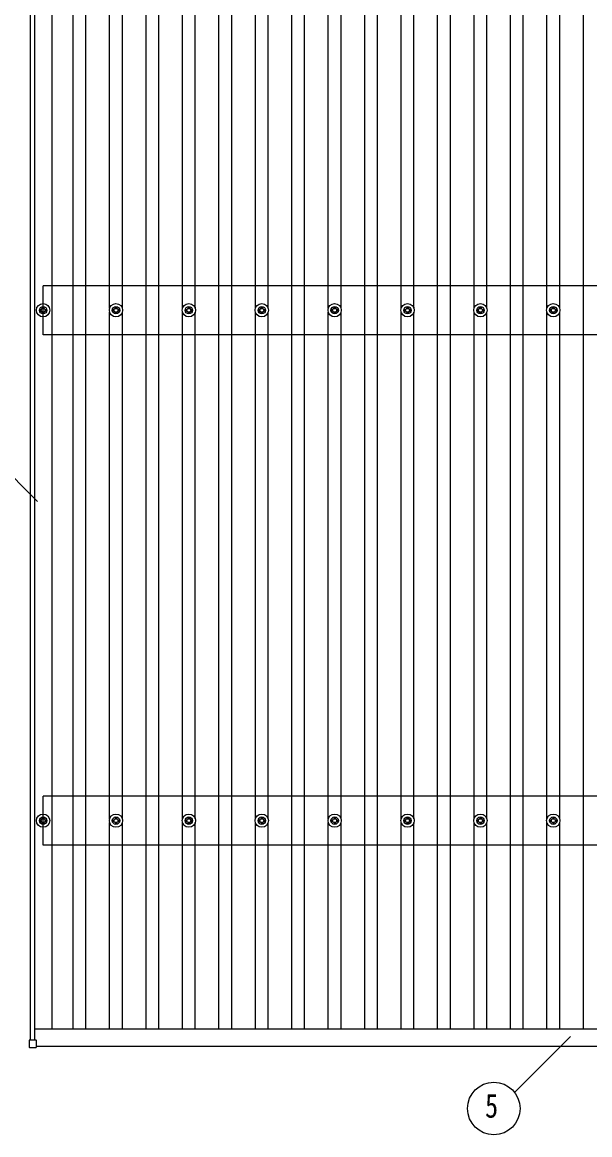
# Model space of a CAD drawing. Units: millimetres, scale not verified. Extents: x -10512 to 10512, y -7425 to 7425.
# Drawn here: x -8648 to -7091, y 705 to 3756 of the extents above; entities that cross this region are included whole.
import ezdxf
from ezdxf.enums import TextEntityAlignment as Align

# ---------------------------------------------------------------- set-up
doc = ezdxf.new("R2010")
doc.units = ezdxf.units.MM
doc.header["$LTSCALE"] = 30
for name, color, linetype in [('0-4_YKK_13', 4, 'Continuous'), ('0-5_YKK_A1', 4, 'Continuous'), ('0-6_YKK_D', 6, 'Continuous')]:
    doc.layers.add(name, color=color, linetype=linetype)
doc.styles.add('ＭＳ ゴシック', font='')
doc.styles.get('ＭＳ ゴシック').set_extended_font_data('MS Gothic')

msp = doc.modelspace()

# ---------------------------------------------------------------- linework, layer by layer
at = {"layer": '0-4_YKK_13'}
for p, q in [((-8600.95, 2968.12), (-8596.53, 2968.12)), ((-8600.95, 2964.62), (-8596.53, 2964.62)), ((-8592.7, 2976.37), (-8592.7, 2971.95)), ((-8592.7, 2960.79), (-8592.7, 2956.37)), ((-8589.2, 2976.37), (-8589.2, 2971.95)), ((-8589.2, 2960.79), (-8589.2, 2956.37)), ((-8585.37, 2968.12), (-8580.95, 2968.12)), ((-8585.37, 2964.62), (-8580.95, 2964.62)), ((-8400.95, 2968.12), (-8396.53, 2968.12)), ((-8400.95, 2964.62), (-8396.53, 2964.62)), ((-8392.7, 2976.37), (-8392.7, 2971.95)), ((-8392.7, 2960.79), (-8392.7, 2956.37)), ((-8389.2, 2976.37), (-8389.2, 2971.95)), ((-8389.2, 2960.79), (-8389.2, 2956.37)), ((-8385.37, 2968.12), (-8380.95, 2968.12)), ((-8385.37, 2964.62), (-8380.95, 2964.62)), ((-8200.95, 2968.12), (-8196.53, 2968.12)), ((-8200.95, 2964.62), (-8196.53, 2964.62)), ((-8192.7, 2976.37), (-8192.7, 2971.95)), ((-8192.7, 2960.79), (-8192.7, 2956.37)), ((-8189.2, 2976.37), (-8189.2, 2971.95)), ((-8189.2, 2960.79), (-8189.2, 2956.37)), ((-8185.37, 2968.12), (-8180.95, 2968.12)), ((-8185.37, 2964.62), (-8180.95, 2964.62)), ((-8000.95, 2968.12), (-7996.53, 2968.12)), ((-8000.95, 2964.62), (-7996.53, 2964.62)), ((-7992.7, 2976.37), (-7992.7, 2971.95)), ((-7992.7, 2960.79), (-7992.7, 2956.37)), ((-7989.2, 2976.37), (-7989.2, 2971.95)), ((-7989.2, 2960.79), (-7989.2, 2956.37)), ((-7985.37, 2968.12), (-7980.95, 2968.12)), ((-7985.37, 2964.62), (-7980.95, 2964.62)), ((-7800.95, 2968.12), (-7796.53, 2968.12)), ((-7800.95, 2964.62), (-7796.53, 2964.62)), ((-7792.7, 2976.37), (-7792.7, 2971.95)), ((-7792.7, 2960.79), (-7792.7, 2956.37)), ((-7789.2, 2976.37), (-7789.2, 2971.95)), ((-7789.2, 2960.79), (-7789.2, 2956.37)), ((-7785.37, 2968.12), (-7780.95, 2968.12)), ((-7785.37, 2964.62), (-7780.95, 2964.62)), ((-7600.95, 2968.12), (-7596.53, 2968.12)), ((-7600.95, 2964.62), (-7596.53, 2964.62)), ((-7592.7, 2976.37), (-7592.7, 2971.95)), ((-7592.7, 2960.79), (-7592.7, 2956.37)), ((-7589.2, 2976.37), (-7589.2, 2971.95)), ((-7589.2, 2960.79), (-7589.2, 2956.37)), ((-7585.37, 2968.12), (-7580.95, 2968.12)), ((-7585.37, 2964.62), (-7580.95, 2964.62)), ((-7400.95, 2968.12), (-7396.53, 2968.12)), ((-7400.95, 2964.62), (-7396.53, 2964.62)), ((-7392.7, 2976.37), (-7392.7, 2971.95)), ((-7392.7, 2960.79), (-7392.7, 2956.37)), ((-7389.2, 2976.37), (-7389.2, 2971.95)), ((-7389.2, 2960.79), (-7389.2, 2956.37)), ((-7385.37, 2968.12), (-7380.95, 2968.12)), ((-7385.37, 2964.62), (-7380.95, 2964.62)), ((-7200.95, 2968.12), (-7196.53, 2968.12)), ((-7200.95, 2964.62), (-7196.53, 2964.62)), ((-7192.7, 2976.37), (-7192.7, 2971.95)), ((-7192.7, 2960.79), (-7192.7, 2956.37)), ((-7189.2, 2976.37), (-7189.2, 2971.95)), ((-7189.2, 2960.79), (-7189.2, 2956.37)), ((-7185.37, 2968.12), (-7180.95, 2968.12)), ((-7185.37, 2964.62), (-7180.95, 2964.62)), ((-8600.95, 1568.12), (-8596.53, 1568.12)), ((-8600.95, 1564.62), (-8596.53, 1564.62)), ((-8592.7, 1576.37), (-8592.7, 1571.95)), ((-8592.7, 1560.79), (-8592.7, 1556.37)), ((-8589.2, 1576.37), (-8589.2, 1571.95)), ((-8589.2, 1560.79), (-8589.2, 1556.37)), ((-8585.37, 1568.12), (-8580.95, 1568.12)), ((-8585.37, 1564.62), (-8580.95, 1564.62)), ((-8400.95, 1568.12), (-8396.53, 1568.12)), ((-8400.95, 1564.62), (-8396.53, 1564.62)), ((-8392.7, 1576.37), (-8392.7, 1571.95)), ((-8392.7, 1560.79), (-8392.7, 1556.37)), ((-8389.2, 1576.37), (-8389.2, 1571.95)), ((-8389.2, 1560.79), (-8389.2, 1556.37)), ((-8385.37, 1568.12), (-8380.95, 1568.12)), ((-8385.37, 1564.62), (-8380.95, 1564.62)), ((-8200.95, 1568.12), (-8196.53, 1568.12)), ((-8200.95, 1564.62), (-8196.53, 1564.62)), ((-8192.7, 1576.37), (-8192.7, 1571.95)), ((-8192.7, 1560.79), (-8192.7, 1556.37)), ((-8189.2, 1576.37), (-8189.2, 1571.95)), ((-8189.2, 1560.79), (-8189.2, 1556.37)), ((-8185.37, 1568.12), (-8180.95, 1568.12)), ((-8185.37, 1564.62), (-8180.95, 1564.62)), ((-8000.95, 1568.12), (-7996.53, 1568.12)), ((-8000.95, 1564.62), (-7996.53, 1564.62)), ((-7992.7, 1576.37), (-7992.7, 1571.95)), ((-7992.7, 1560.79), (-7992.7, 1556.37)), ((-7989.2, 1576.37), (-7989.2, 1571.95)), ((-7989.2, 1560.79), (-7989.2, 1556.37)), ((-7985.37, 1568.12), (-7980.95, 1568.12)), ((-7985.37, 1564.62), (-7980.95, 1564.62)), ((-7800.95, 1568.12), (-7796.53, 1568.12)), ((-7800.95, 1564.62), (-7796.53, 1564.62)), ((-7792.7, 1576.37), (-7792.7, 1571.95)), ((-7792.7, 1560.79), (-7792.7, 1556.37)), ((-7789.2, 1576.37), (-7789.2, 1571.95)), ((-7789.2, 1560.79), (-7789.2, 1556.37)), ((-7785.37, 1568.12), (-7780.95, 1568.12)), ((-7785.37, 1564.62), (-7780.95, 1564.62)), ((-7600.95, 1568.12), (-7596.53, 1568.12)), ((-7600.95, 1564.62), (-7596.53, 1564.62)), ((-7592.7, 1576.37), (-7592.7, 1571.95)), ((-7592.7, 1560.79), (-7592.7, 1556.37)), ((-7589.2, 1576.37), (-7589.2, 1571.95)), ((-7589.2, 1560.79), (-7589.2, 1556.37)), ((-7585.37, 1568.12), (-7580.95, 1568.12)), ((-7585.37, 1564.62), (-7580.95, 1564.62)), ((-7400.95, 1568.12), (-7396.53, 1568.12)), ((-7400.95, 1564.62), (-7396.53, 1564.62)), ((-7392.7, 1576.37), (-7392.7, 1571.95)), ((-7392.7, 1560.79), (-7392.7, 1556.37)), ((-7389.2, 1576.37), (-7389.2, 1571.95)), ((-7389.2, 1560.79), (-7389.2, 1556.37)), ((-7385.37, 1568.12), (-7380.95, 1568.12)), ((-7385.37, 1564.62), (-7380.95, 1564.62)), ((-7200.95, 1568.12), (-7196.53, 1568.12)), ((-7200.95, 1564.62), (-7196.53, 1564.62)), ((-7192.7, 1576.37), (-7192.7, 1571.95)), ((-7192.7, 1560.79), (-7192.7, 1556.37)), ((-7189.2, 1576.37), (-7189.2, 1571.95)), ((-7189.2, 1560.79), (-7189.2, 1556.37)), ((-7185.37, 1568.12), (-7180.95, 1568.12)), ((-7185.37, 1564.62), (-7180.95, 1564.62)), ((-8629.25, 963.38), (-8629.25, 945.38)), ((-8610.25, 964.38), (-8628.25, 964.38)), ((-8609.25, 945.38), (-8609.25, 963.38)), ((-8628.25, 944.38), (-8610.25, 944.38))]:
    msp.add_line(p, q, dxfattribs=at)
for centre, radius in [((-8590.95, 2966.37), 18.25), ((-8590.95, 2966.37), 10.15), ((-8590.95, 2966.37), 5.85), ((-8590.95, 2966.37), 5.25), ((-8390.95, 2966.37), 18.25), ((-8390.95, 2966.37), 10.15), ((-8390.95, 2966.37), 5.85), ((-8390.95, 2966.37), 5.25), ((-8190.95, 2966.37), 18.25), ((-8190.95, 2966.37), 10.15), ((-8190.95, 2966.37), 5.85), ((-8190.95, 2966.37), 5.25), ((-7990.95, 2966.37), 18.25), ((-7990.95, 2966.37), 10.15), ((-7990.95, 2966.37), 5.85), ((-7990.95, 2966.37), 5.25), ((-7790.95, 2966.37), 18.25), ((-7790.95, 2966.37), 10.15), ((-7790.95, 2966.37), 5.85), ((-7790.95, 2966.37), 5.25), ((-7590.95, 2966.37), 18.25), ((-7590.95, 2966.37), 10.15), ((-7590.95, 2966.37), 5.85), ((-7590.95, 2966.37), 5.25), ((-7390.95, 2966.37), 18.25), ((-7390.95, 2966.37), 10.15), ((-7390.95, 2966.37), 5.85), ((-7390.95, 2966.37), 5.25), ((-7190.95, 2966.37), 18.25), ((-7190.95, 2966.37), 10.15), ((-7190.95, 2966.37), 5.85), ((-7190.95, 2966.37), 5.25), ((-8590.95, 1566.37), 18.25), ((-8590.95, 1566.37), 10.15), ((-8590.95, 1566.37), 5.85), ((-8590.95, 1566.37), 5.25), ((-8390.95, 1566.37), 18.25), ((-8390.95, 1566.37), 10.15), ((-8390.95, 1566.37), 5.85), ((-8390.95, 1566.37), 5.25), ((-8190.95, 1566.37), 18.25), ((-8190.95, 1566.37), 10.15), ((-8190.95, 1566.37), 5.85), ((-8190.95, 1566.37), 5.25), ((-7990.95, 1566.37), 18.25), ((-7990.95, 1566.37), 10.15), ((-7990.95, 1566.37), 5.85), ((-7990.95, 1566.37), 5.25), ((-7790.95, 1566.37), 18.25), ((-7790.95, 1566.37), 10.15), ((-7790.95, 1566.37), 5.85), ((-7790.95, 1566.37), 5.25), ((-7590.95, 1566.37), 18.25), ((-7590.95, 1566.37), 10.15), ((-7590.95, 1566.37), 5.85), ((-7590.95, 1566.37), 5.25), ((-7390.95, 1566.37), 18.25), ((-7390.95, 1566.37), 10.15), ((-7390.95, 1566.37), 5.85), ((-7390.95, 1566.37), 5.25), ((-7190.95, 1566.37), 18.25), ((-7190.95, 1566.37), 10.15), ((-7190.95, 1566.37), 5.85), ((-7190.95, 1566.37), 5.25)]:
    msp.add_circle(centre, radius, dxfattribs=at)
for centre, start, end in [((-8628.25, 963.38), 90, 180), ((-8610.25, 963.38), 0, 90), ((-8628.25, 945.38), 180, 270), ((-8610.25, 945.38), 270, 0)]:
    msp.add_arc(centre, 1, start, end, dxfattribs=at)
at = {"layer": '0-5_YKK_A1'}
for p, q in [((-8625.95, 964.38), (-8625.95, 6362.8)), ((-8613.95, 964.38), (-8613.95, 6362.8)), ((-8565.95, 995.66), (-8565.95, 6336.71)), ((-8508.45, 995.66), (-8508.45, 6336.71)), ((-8473.45, 995.66), (-8473.45, 6336.71)), ((-8308.45, 995.66), (-8308.45, 6336.71)), ((-8273.45, 995.66), (-8273.45, 6336.71)), ((-8108.45, 995.66), (-8108.45, 6336.71)), ((-8073.45, 995.66), (-8073.45, 6336.71)), ((-7908.45, 995.66), (-7908.45, 6336.71)), ((-7873.45, 995.66), (-7873.45, 6336.71)), ((-7708.45, 995.66), (-7708.45, 6336.71)), ((-7673.45, 995.66), (-7673.45, 6336.71)), ((-7508.45, 995.66), (-7508.45, 6336.71)), ((-7473.45, 995.66), (-7473.45, 6336.71)), ((-7308.45, 995.66), (-7308.45, 6336.71)), ((-7273.45, 995.66), (-7273.45, 6336.71)), ((-7108.45, 995.66), (-7108.45, 6336.71)), ((-8408.45, 2971.55), (-8408.45, 4361.19)), ((-8373.45, 2971.55), (-8373.45, 4361.19)), ((-8208.45, 2971.55), (-8208.45, 4361.19)), ((-8173.45, 2971.55), (-8173.45, 4361.19)), ((-8008.45, 2971.55), (-8008.45, 4361.19)), ((-7973.45, 2971.55), (-7973.45, 4361.19)), ((-7808.45, 2971.55), (-7808.45, 4361.19)), ((-7773.45, 2971.55), (-7773.45, 4361.19)), ((-7608.45, 2971.55), (-7608.45, 4361.19)), ((-7573.45, 2971.55), (-7573.45, 4361.19)), ((-7408.45, 2971.55), (-7408.45, 4361.19)), ((-7373.45, 2971.55), (-7373.45, 4361.19)), ((-7208.45, 2971.55), (-7208.45, 4361.19)), ((-7173.45, 2971.55), (-7173.45, 4361.19)), ((-5588.2, 3033.37), (-8590.95, 3033.37)), ((-8590.95, 2899.37), (-8590.95, 3033.37)), ((-8408.45, 1571.55), (-8408.45, 2961.19)), ((-8373.45, 1571.55), (-8373.45, 2961.19)), ((-8208.45, 1571.55), (-8208.45, 2961.19)), ((-8173.45, 1571.55), (-8173.45, 2961.19)), ((-8008.45, 1571.55), (-8008.45, 2961.19)), ((-7973.45, 1571.55), (-7973.45, 2961.19)), ((-7808.45, 1571.55), (-7808.45, 2961.19)), ((-7773.45, 1571.55), (-7773.45, 2961.19)), ((-7608.45, 1571.55), (-7608.45, 2961.19)), ((-7573.45, 1571.55), (-7573.45, 2961.19)), ((-7408.45, 1571.55), (-7408.45, 2961.19)), ((-7373.45, 1571.55), (-7373.45, 2961.19)), ((-7208.45, 1571.55), (-7208.45, 2961.19)), ((-7173.45, 1571.55), (-7173.45, 2961.19)), ((-5588.2, 2899.37), (-8590.95, 2899.37)), ((-5588.2, 1633.37), (-8590.95, 1633.37)), ((-8590.95, 1499.37), (-8590.95, 1633.37)), ((-8408.45, 995.66), (-8408.45, 1561.19)), ((-8373.45, 995.66), (-8373.45, 1561.19)), ((-8208.45, 995.66), (-8208.45, 1561.19)), ((-8173.45, 995.66), (-8173.45, 1561.19)), ((-8008.45, 995.66), (-8008.45, 1561.19)), ((-7973.45, 995.66), (-7973.45, 1561.19)), ((-7808.45, 995.66), (-7808.45, 1561.19)), ((-7773.45, 995.66), (-7773.45, 1561.19)), ((-7608.45, 995.66), (-7608.45, 1561.19)), ((-7573.45, 995.66), (-7573.45, 1561.19)), ((-7408.45, 995.66), (-7408.45, 1561.19)), ((-7373.45, 995.66), (-7373.45, 1561.19)), ((-7208.45, 995.66), (-7208.45, 1561.19)), ((-7173.45, 995.66), (-7173.45, 1561.19)), ((-5588.2, 1499.37), (-8590.95, 1499.37)), ((-8613.95, 995.66), (-5567.95, 995.66)), ((-8609.25, 947.68), (-5572.65, 947.68))]:
    msp.add_line(p, q, dxfattribs=at)
at = {"layer": '0-6_YKK_D'}
for p, q in [((-8754.86, 2590.81), (-8606.07, 2442.02)), ((-7297.18, 820.75), (-7143.85, 974.09))]:
    msp.add_line(p, q, dxfattribs=at)
msp.add_circle((-7354.24, 776.83), 72, dxfattribs=at)

# ---------------------------------------------------------------- texts
at = {"layer": '0-6_YKK_D', "style": 'ＭＳ ゴシック', "width": 0.8}
msp.add_text('5', height=65.98, dxfattribs=at).set_placement((-7378.24, 731.83), align=Align.BOTTOM_LEFT)

doc.saveas('drawing.dxf')
